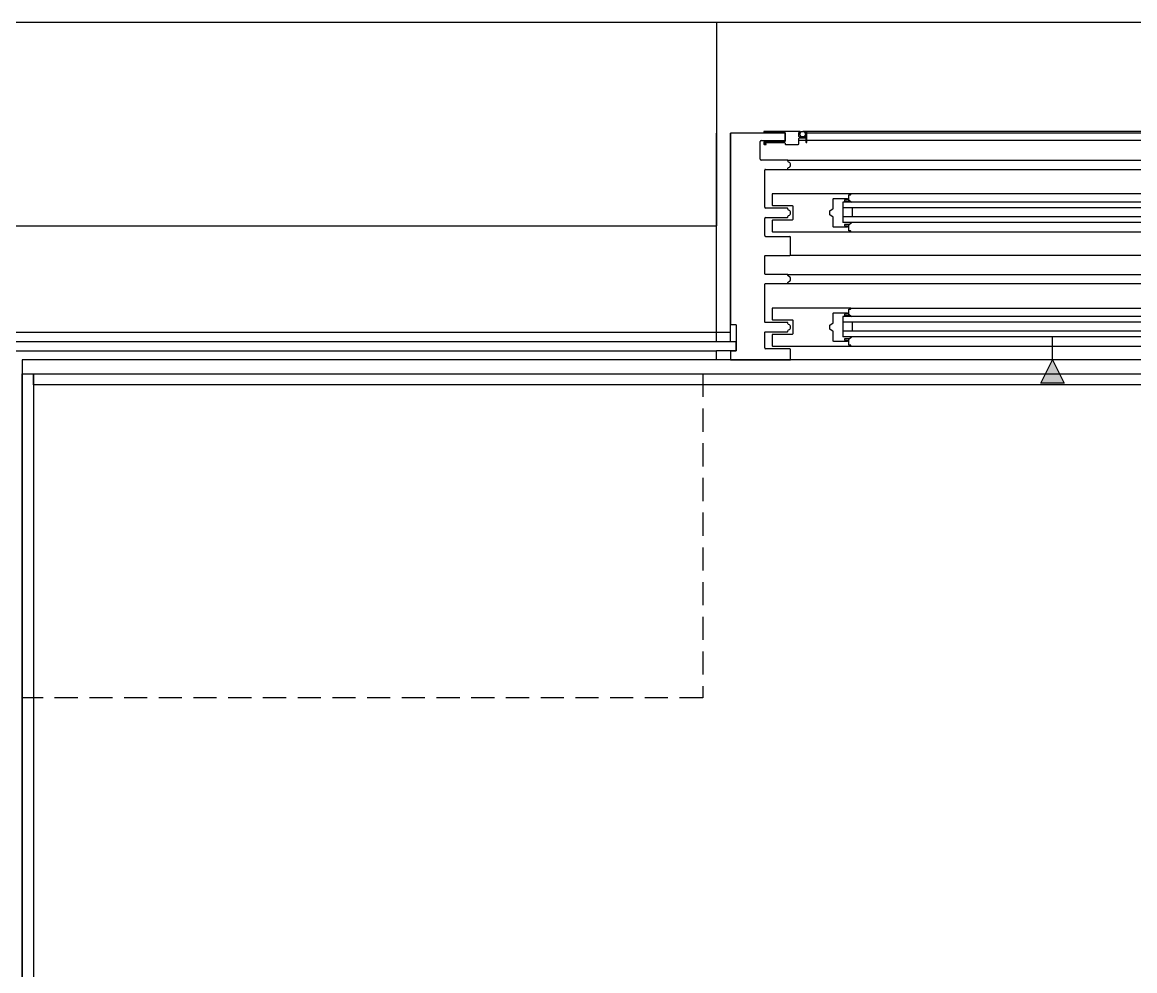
# Model space of a CAD drawing. Header units: millimetres. Extents: x -33000 to 294000, y 0 to 42408.
# Drawn here: x 95810 to 97012, y 19299 to 20324 of the extents above; entities that cross this region are included whole.
import ezdxf

# ---------------------------------------------------------------- set-up
doc = ezdxf.new("R2010")
doc.units = ezdxf.units.MM
doc.header["$LTSCALE"] = 50
doc.linetypes.add('( Hidden )', pattern=[0.375, 0.25, -0.125])
doc.layers.add('arch', color=8, linetype='Continuous')

msp = doc.modelspace()

# ---------------------------------------------------------------- hatches: boundary and pattern name
at = {"layer": 'arch'}
h = msp.add_hatch(color=256, dxfattribs=at)
h.dxf.hatch_style = 1
h.paths.add_polyline_path([(96935.4, 19934), (96910.4, 19934), (96922.9, 19959)])

# ---------------------------------------------------------------- linework, layer by layer
for p, q in [((95355, 20324), (96560, 20324)), ((96560, 20324), (96560, 20104)), ((96560, 20324), (97790, 20324)), ((96560, 19978.5), (96560, 20204)), ((96575, 19978.5), (96575, 20204)), ((96575, 20204), (96575, 19997)), ((96633, 20204), (96575, 20204)), ((96650, 20205.9), (96611.5, 20205.9)), ((96611.5, 20204.9), (96633.5, 20204.9)), ((96634, 20204.4), (96634, 20195.4)), ((96634, 20197), (96634, 20203)), ((96649, 20200.4), (96649, 20204.9)), ((96649, 20204.9), (96650, 20204.9)), ((97156.5, 20206), (96653, 20206)), ((96656.5, 20205.9), (96656, 20205.9)), ((96656, 20204.9), (96656.5, 20204.9)), ((96656.5, 20204.9), (96656.5, 20200.4)), ((96657.5, 20194.4), (96657.5, 20204.9)), ((97151.9, 20204), (96657.5, 20204)), ((96607, 20176), (96607, 20195)), ((96608, 20196), (96633, 20196)), ((96611, 20194.4), (96611, 20192.4)), ((96633.5, 20194.9), (96611.5, 20194.9)), ((96611.5, 20191.9), (96613.5, 20191.9)), ((96612, 20193.9), (96633.5, 20193.9)), ((96612, 20192.7), (96612, 20193.9)), ((96613.5, 20192.7), (96612, 20192.7)), ((96613.5, 20191.9), (96613.5, 20192.7)), ((96634, 20193.4), (96634, 20192.4)), ((96634.5, 20191.9), (96648, 20191.9)), ((96649, 20192.9), (96649, 20198.4)), ((96656.5, 20196), (96649, 20196)), ((96656, 20199.9), (96649.5, 20199.9)), ((96649.5, 20198.9), (96656, 20198.9)), ((96656.5, 20198.4), (96656.5, 20194.4)), ((97151.9, 20196), (96657.5, 20196)), ((96636.5, 20175), (96608, 20175)), ((96613, 20165), (96636.5, 20165)), ((96636.5, 20175), (97132.5, 20175)), ((96636.5, 20165), (97132.5, 20165)), ((96637, 20173.8), (96637, 20174.5)), ((96637, 20165.5), (96637, 20166.1)), ((96612, 20124), (96612, 20164)), ((96696.3, 20129.5), (96696.3, 20107.5)), ((97144.5, 20129.5), (96696.3, 20129.5)), ((96703, 20132), (96705.6, 20129.5)), ((97133, 20138.5), (96704.5, 20138.5)), ((96636.5, 20123), (96613, 20123)), ((96637, 20121.8), (96637, 20122.5)), ((97144.5, 20123.5), (96696.3, 20123.5)), ((96706.3, 20123.5), (96706.3, 20113.5)), ((96612, 20093.5), (96612, 20112)), ((96613, 20113), (96636.5, 20113)), ((96637, 20113.5), (96637, 20114.1)), ((97144.5, 20113.5), (96696.3, 20113.5)), ((97144.5, 20107.5), (96696.3, 20107.5)), ((96703, 20104.9), (96705.6, 20107.5)), ((95650, 20104), (96560, 20104)), ((96613, 20092.5), (96639, 20092.5)), ((96704.5, 20097.5), (97133, 20097.5)), ((97711, 20072), (96639, 20072)), ((96636.5, 20051.5), (97132.5, 20051.5)), ((96636.5, 20041.5), (97132.5, 20041.5)), ((96703, 20008.5), (96705.6, 20006)), ((96704.5, 20015), (97133, 20015)), ((96581, 19997), (96575, 19997)), ((96581, 19997), (96581, 19969)), ((96696.3, 20006), (96696.3, 19984)), ((97144.5, 20006), (96696.3, 20006)), ((97144.5, 20000), (96696.3, 20000)), ((96706.3, 20000), (96706.3, 19990)), ((95765, 19989), (96575, 19989)), ((96620, 19986), (96620, 19974.5)), ((97144.5, 19990), (96696.3, 19990)), ((95775, 19979), (96560, 19979)), ((96581, 19978.5), (96560, 19978.5)), ((96581, 19969), (96581, 19978.5)), ((97144.5, 19984), (96696.3, 19984)), ((96703, 19981.4), (96705.6, 19984)), ((96704.5, 19974), (97133, 19974)), ((96922.9, 19959), (96922.9, 19984)), ((95785, 19969), (96560, 19969)), ((96560, 19959), (96560, 19969)), ((96581, 19969), (96560, 19969)), ((96575, 19969), (96581, 19969)), ((96575, 19969), (96575, 19959)), ((96639, 19971), (96613, 19971)), ((96640, 19960), (96640, 19970)), ((98610, 19959), (95810, 19959)), ((95810, 19959), (95810, 19944)), ((96575, 19959), (96639, 19959)), ((97711, 19959), (96639, 19959)), ((95810.1, 15704), (95810, 19944)), ((95810, 19944), (98610, 19944)), ((95810.1, 19944), (95822.1, 19944)), ((95810.1, 15704), (95810.1, 19944)), ((95822.1, 19944), (95822.1, 15704)), ((95822.1, 19932), (95822.1, 19944)), ((95822.1, 19944), (98610, 19944)), ((98610, 19932), (95822.1, 19932))]:
    msp.add_line(p, q, dxfattribs=at)
at = {"layer": 'arch', "linetype": '( Hidden )', "ltscale": 2}
for p, q in [((95810, 19594), (95810, 19944)), ((95810, 19944), (96545, 19944)), ((96545, 19944), (96545, 19594)), ((96545, 19594), (95810, 19594))]:
    msp.add_line(p, q, dxfattribs=at)
at = {"layer": 'arch', "elevation": 0}
for points in [[(96620.5, 20138.5, 0.414214), (96620, 20138)], [(96620, 20138), (96620, 20126.5, 0.414214), (96620.5, 20126)], [(96703, 20098.5), (96703, 20105, 0.414214), (96702.5, 20105.5), (96698, 20105.5), (96698, 20104), (96701, 20104, -0.414214), (96701.5, 20103.5), (96701.5, 20102.5), (96686.5, 20102.5, -0.414214), (96686, 20103), (96686, 20113.2, 0.269143), (96685.7, 20113.6), (96682.8, 20115.3, -0.269143), (96682.5, 20115.7), (96682.5, 20120.2, -0.269143), (96682.8, 20120.6), (96685.7, 20122.3, 0.269143), (96686, 20122.7), (96686, 20133, -0.414214), (96686.5, 20133.5), (96701.5, 20133.5), (96701.5, 20132.5, -0.414214), (96701, 20132), (96698, 20132), (96698, 20130.5), (96702.5, 20130.5, 0.414214), (96703, 20131), (96703, 20137.5)], [(96703, 20137.5), (96704.5, 20137.5, 1), (96704.5, 20138.5)], [(96620.5, 20126), (96641.3, 20126, -0.414214), (96642.3, 20125), (96642.3, 20111, -0.414214), (96641.3, 20110), (96620.5, 20110)], [(96620.5, 20110, 0.414214), (96620, 20109.5)], [(96620, 20109.5), (96620, 20098, 0.414214), (96620.5, 20097.5)], [(96704.5, 20097.5, 0.414214), (96705, 20098, 0.414214), (96704.5, 20098.5), (96703, 20098.5)], [(96613, 20072), (96639, 20072, 0.414214), (96640, 20073), (96640, 20091.5)], [(96613, 20041.5), (96636.5, 20041.5, 0.414214), (96637, 20042), (96637, 20042.6, -0.341999), (96637.7, 20043.6, 0.774597), (96637.7, 20049.4, -0.341999), (96637, 20050.3), (96637, 20051, 0.414214), (96636.5, 20051.5), (96613, 20051.5, -0.414214), (96612, 20052.5), (96612, 20071, -0.414214), (96613, 20072)], [(96612, 20040.5, -0.414214), (96613, 20041.5)], [(96613, 19999.5, -0.414214), (96612, 20000.5), (96612, 20040.5)], [(96620.5, 20015, 0.414214), (96620, 20014.5)], [(96620, 20014.5), (96620, 20003, 0.414214), (96620.5, 20002.5)], [(96703, 19975), (96703, 19981.5, 0.414214), (96702.5, 19982), (96698, 19982), (96698, 19980.5), (96701, 19980.5, -0.414214), (96701.5, 19980), (96701.5, 19979), (96686.5, 19979, -0.414214), (96686, 19979.5), (96686, 19989.7, 0.269143), (96685.7, 19990.1), (96682.8, 19991.8, -0.269143), (96682.5, 19992.2), (96682.5, 19996.7, -0.269143), (96682.8, 19997.1), (96685.7, 19998.8, 0.269143), (96686, 19999.2), (96686, 20009.5, -0.414214), (96686.5, 20010), (96701.5, 20010), (96701.5, 20009, -0.414214), (96701, 20008.5), (96698, 20008.5), (96698, 20007), (96702.5, 20007, 0.414214), (96703, 20007.5), (96703, 20014)], [(96703, 20014), (96704.5, 20014, 1), (96704.5, 20015)], [(96613, 19989.5), (96636.5, 19989.5, 0.414214), (96637, 19990), (96637, 19990.6, -0.341999), (96637.7, 19991.6, 0.774597), (96637.7, 19997.4, -0.341999), (96637, 19998.3), (96637, 19999, 0.414214), (96636.5, 19999.5), (96613, 19999.5)], [(96620.5, 20002.5), (96641.3, 20002.5, -0.414214), (96642.3, 20001.5), (96642.3, 19987.5, -0.414214), (96641.3, 19986.5), (96620.5, 19986.5)], [(96612, 19972), (96612, 19988.5, -0.414214), (96613, 19989.5)], [(96620.5, 19986.5, 0.414214), (96620, 19986)], [(96620, 19974.9), (96620, 19974.5, 0.414214), (96620.5, 19974)], [(96704.5, 19974, 0.414214), (96705, 19974.5, 0.414214), (96704.5, 19975), (96703, 19975)]]:
    msp.add_lwpolyline(points, format="xyb", dxfattribs=at)
for points in [[(96704.5, 20138.5), (96620.5, 20138.5)], [(96620.5, 20097.5), (96704.5, 20097.5)], [(96704.5, 20015), (96620.5, 20015)], [(96620.5, 19974), (96704.5, 19974)]]:
    msp.add_lwpolyline(points, dxfattribs=at)
msp.add_lwpolyline([(96910.4, 19934), (96922.9, 19959), (96935.4, 19934)], close=True, dxfattribs=at)
at = {"layer": 'arch'}
msp.add_circle((96653, 20203), 3, dxfattribs=at)
for centre, radius, start, end in [((96611.5, 20205.4), 0.5, 90, 270), ((96633, 20203), 1, 0, 90), ((96633.5, 20204.4), 0.5, 0, 90), ((96650, 20205.4), 0.5, 270, 90), ((96656, 20205.4), 0.5, 90, 270), ((96656.5, 20204.9), 1, 0, 90), ((96608, 20195), 1, 90, 180), ((96611.5, 20194.4), 0.5, 90, 180), ((96611.5, 20192.4), 0.5, 180, 270), ((96633, 20197), 1, 270, 0), ((96633.5, 20195.4), 0.5, 270, 0), ((96633.5, 20193.4), 0.5, 0, 90), ((96634.5, 20192.4), 0.5, 180, 270), ((96648, 20192.9), 1, 270, 0), ((96649.5, 20200.4), 0.5, 180, 270), ((96649.5, 20198.4), 0.5, 90, 180), ((96656, 20200.4), 0.5, 270, 0), ((96656, 20198.4), 0.5, 0, 90), ((96657, 20194.4), 0.5, 180, 0), ((96608, 20176), 1, 180, 270), ((96613, 20164), 1, 90, 180), ((96636.5, 20174.5), 0.5, 0, 90), ((96636.5, 20165.5), 0.5, 270, 0), ((96638, 20173.8), 1, 180, 255.5225), ((96638, 20166.1), 1, 104.4775, 180), ((96637, 20170), 3, 284.4775, 75.5225), ((96613, 20124), 1, 180, 270), ((96636.5, 20122.5), 0.5, 0, 90.0003), ((96638, 20121.8), 1, 180, 255.5225), ((96637, 20118), 3, 284.4775, 75.5225), ((96613, 20112), 1, 90, 180), ((96636.5, 20113.5), 0.5, 270, 0), ((96638, 20114.1), 1, 104.4775, 180), ((96613, 20093.5), 1, 180, 270), ((96639, 20091.5), 1, 0, 90), ((96613, 19972), 1, 180, 270), ((96639, 19970), 1, 0, 90), ((96639, 19960), 1, 270, 0)]:
    msp.add_arc(centre, radius, start, end, dxfattribs=at)

doc.saveas('drawing.dxf')
